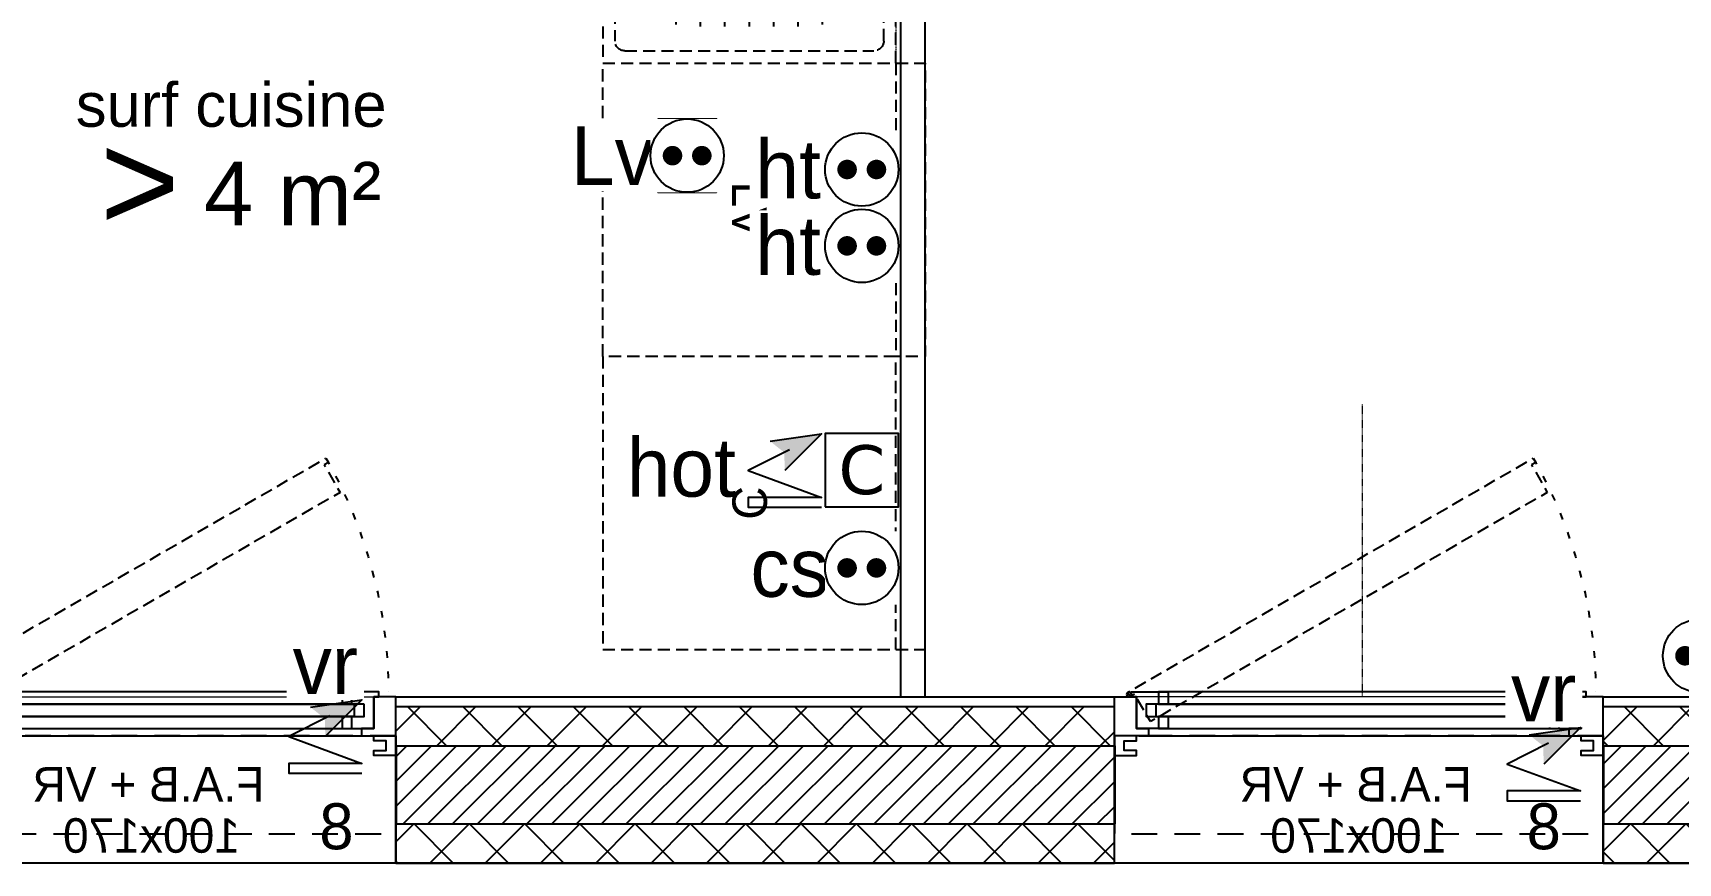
# Model space of a CAD drawing. Header units: centimetres. Extents: x 2648 to 12729, y 1890 to 6224.
# Drawn here: x 8854.2 to 9190.8, y 2192.5 to 2362.3 of the extents above; entities that cross this region are included whole.
import ezdxf

# ---------------------------------------------------------------- set-up
doc = ezdxf.new("R2010")
doc.units = ezdxf.units.CM
for name, pattern in [('ACAD_ISO03W100', [0.295276, 0.11811, -0.177165]), ('Style de ligne -11', [0.347222, 0.20828, -0.138942]), ('Style de ligne -12', [0.164042, 0.054681, -0.109361]), ('Style de ligne -13', [0.147638, 0.098425, -0.049213])]:
    doc.linetypes.add(name, pattern=pattern)
for name, color, linetype in [('B faience', 252, 'Style de ligne -11'), ('B GÈnÈral_Hatch', 252, 'Continuous'), ('B Général', 252, 'Continuous'), ('C ANNOTATIONS-prestations', 252, 'Continuous'), ('D SURFACES-shab', 252, 'Continuous'), ('prlm-EAU-EF', 161, 'Continuous'), ('prlm-VMC', 93, 'Continuous')]:
    doc.layers.add(name, color=color, linetype=linetype)
doc.layers.add('prlm-ELEC-CFO', color=10, linetype='Continuous', lineweight=25)
doc.layers.add('prlm-ZEROPLOT', color=254, linetype='Continuous', plot=False)
doc.layers.get('prlm-VMC').off()
doc.styles.add('Eurostile', font='Eurosti.TTF')
doc.styles.add('Eurostile (bold)', font='Eurostib.TTF')
doc.styles.add('prlm-elec-cfo', font='comic.ttf', dxfattribs={"height": 12})
doc.styles.add('prlm-sejc', font='arial.ttf', dxfattribs={"height": 20})
doc.styles.get("Standard").update_dxf_attribs({"font": 'isocp.shx', "height": 15})
pattern_1 = [(45, (0, 0), (2.4253472, -2.6458333), [])]
pattern_2 = [(45, (0, 0), (-5.656854, 5.656854), []), (135, (0, 0), (5.656854, 5.656854), [])]

# ---------------------------------------------------------------- blocks, each defined once
blk = doc.blocks.new('B 80.F 100x170 (allège pleine + VR')
at = {"layer": 'B Général', "linetype": 'Continuous', "lineweight": 35}
for p, q in [((-50, 7), (-50, -9)), ((50, 7), (50, -9))]:
    blk.add_line(p, q, dxfattribs=at)
at = {"layer": 'B Général'}
blk.add_line((45, 9), (-45, 9), dxfattribs=at)
at = {"layer": 'B Général', "linetype": 'Style de ligne -13', "ltscale": 25.4, "flags": 128}
blk.add_lwpolyline([(-35.69, 65.82), (-36.19, 64.95), (-35.32, 64.45), (-38.57, 58.82), (42.63, 11.94), (45.88, 17.57), (46.75, 17.07), (47.25, 17.93)], close=True, dxfattribs=at)
at = {"layer": 'B Général', "flags": 128}
for points in [[(-43, 10.5), (-43, 9), (-50, 9), (-50, 17), (-45.5, 17), (-45.5, 10.5)], [(-41, 18), (41, 18), (41, 15.5), (-41, 15.5)], [(43, 10.5), (43, 9), (50, 9), (50, 17), (45.5, 17), (45.5, 10.5)], [(-43.5, 15.5), (43.5, 15.5), (43.5, 13), (-43.5, 13)], [(-41, 13), (41, 13), (41, 10.5), (-41, 10.5)], [(-50, 9), (-50, 5), (-45.5, 5), (-45.5, 6), (-48, 6), (-48, 8), (-45.5, 8), (-45.5, 9)], [(50, 9), (50, 5), (45.5, 5), (45.5, 6), (48, 6), (48, 8), (45.5, 8), (45.5, 9)]]:
    blk.add_lwpolyline(points, close=True, dxfattribs=at)
at = {"layer": 'B Général', "linetype": 'Continuous', "flags": 128}
for points in [[(-39, 15.5), (-41.5, 15.5), (-41.5, 13), (-39, 13), (-39, 10.5), (-45.5, 10.5), (-45.5, 17), (-46.5, 17), (-46.5, 18), (-39, 18)], [(39, 15.5), (41.5, 15.5), (41.5, 13), (39, 13), (39, 10.5), (45.5, 10.5), (45.5, 17), (46.5, 17), (46.5, 18), (39, 18)]]:
    blk.add_lwpolyline(points, close=True, dxfattribs=at)
at = {"layer": 'B Général', "linetype": 'Style de ligne -11', "ltscale": 25.4, "flags": 128}
blk.add_lwpolyline([(-50, 9), (50, 9), (50, -11), (-50, -11)], close=True, dxfattribs=at)
at = {"layer": 'B Général', "flags": 128}
blk.add_lwpolyline([(-50, -9), (-50, -17), (50, -17), (50, -9)], dxfattribs=at)
at = {"layer": 'B Général'}
blk.add_circle((47, 17.5), 0.5, dxfattribs=at)
at = {"layer": 'B Général', "linetype": 'Style de ligne -12', "ltscale": 25.4}
blk.add_arc((49, 17.5), 97.5, 150.2938, 179.7062, dxfattribs=at)
at = {"layer": 'B Général', "insert": (-23.11, 2.65), "char_height": 7.059, "attachment_point": 1, "line_spacing_factor": 0.894142, "style": 'Eurostile'}
blk.add_mtext('F.A.B + VR', dxfattribs=at)
at = {"layer": 'C ANNOTATIONS-prestations', "rotation": 360, "line_spacing_factor": 0.894142}
for s, insert, char_height, attachment_point, style in [('8', (-41.34, -4.77), 9.41, 1, 'Eurostile (bold)'), ('100x170', (0, -7.82), 7.059, 2, 'Eurostile')]:
    blk.add_mtext(s, dxfattribs=dict(at, insert=insert, char_height=char_height, attachment_point=attachment_point, style=style))
blk = doc.blocks.new('xi.EA')
at = {"layer": 'prlm-ZEROPLOT', "color": 250, "linetype": 'ACAD_ISO03W100', "lineweight": 0, "ltscale": 0.2}
blk.add_lwpolyline([(0, 0), (0, 60)], dxfattribs=at)
blk = doc.blocks.new('xi.hot')
at = {"layer": 'prlm-ELEC-CFO', "lineweight": 5}
blk.add_hatch(color=0, dxfattribs=at).paths.add_polyline_path([(-3, 6), (-0.1, 3.7), (0, 0), (7.5, 7.5)])
at = {"layer": 'prlm-ELEC-CFO', "color": 0}
for points in [[(-3, 6), (7.5, 7.5), (0, 0)], [(0.95, 4.23), (-7.5, 0), (7.5, -5.5), (-7.5, -5.5), (-7.5, -7.5), (7.5, -7.5)]]:
    blk.add_lwpolyline(points, dxfattribs=at)
blk = doc.blocks.new('xi.VR')
at = {"layer": 'prlm-ELEC-CFO', "lineweight": 5}
blk.add_hatch(color=0, dxfattribs=at).paths.add_polyline_path([(-3, 6), (-0.1, 3.7), (0, 0), (7.5, 7.5)])
at = {"layer": 'prlm-ELEC-CFO', "color": 0}
for points in [[(-3, 6), (7.5, 7.5), (0, 0)], [(0.95, 4.23), (-7.5, 0), (7.5, -5.5), (-7.5, -5.5), (-7.5, -7.5), (7.5, -7.5)]]:
    blk.add_lwpolyline(points, dxfattribs=at)
blk = doc.blocks.new('xi.PCS')
at = {"color": 0, "lineweight": 5}
blk.add_wipeout([(-7.5, -7.5), (7.5, -7.5), (7.5, 7.5), (-7.5, 7.5)], dxfattribs=at).dxf.layer = 'prlm-ELEC-CFO'
at = {"layer": 'prlm-ELEC-CFO', "color": 0, "linetype": 'ByBlock', "lineweight": 5, "const_width": 2}
for points in [[(-4, 0, 1), (-2, 0, 1)], [(2, 0, 1), (4, 0, 1)]]:
    blk.add_lwpolyline(points, format="xyb", close=True, dxfattribs=at)
at = {"layer": 'prlm-ELEC-CFO', "color": 0, "linetype": 'ByBlock', "lineweight": -2}
blk.add_circle((0, 0), 7.5, dxfattribs=at)
blk = doc.blocks.new('xi.SF32')
at = {"layer": 'prlm-ELEC-CFO', "color": 0, "flags": 128}
blk.add_lwpolyline([(-7.5, -7.5), (7.5, -7.5), (7.5, 7.5), (-7.5, 7.5)], close=True, dxfattribs=at)
at = {"layer": 'prlm-ELEC-CFO', "color": 0, "linetype": 'ByBlock', "insert": (0, 0), "char_height": 10, "width": 11.36, "attachment_point": 5}
blk.add_mtext('{\\fVerdana|b0|i0|c0|p34;C}', dxfattribs=at)
blk = doc.blocks.new('xi.LVrob')
at = {"layer": 'prlm-EAU-EF', "color": 0}
blk.add_lwpolyline([(-6, 7.5), (6, 7.5), (-6, -7.5), (6, -7.5)], close=True, dxfattribs=at)
blk = doc.blocks.new('xi.LV')
at = {"color": 0, "lineweight": 5}
blk.add_wipeout([(-7.5, -7.5), (7.5, -7.5), (7.5, 7.5), (-7.5, 7.5)], dxfattribs=at).dxf.layer = 'prlm-ELEC-CFO'
at = {"layer": 'prlm-ELEC-CFO', "color": 0, "linetype": 'ByBlock', "lineweight": 5, "const_width": 2}
for points in [[(-4, 0, 1), (-2, 0, 1)], [(2, 0, 1), (4, 0, 1)]]:
    blk.add_lwpolyline(points, format="xyb", close=True, dxfattribs=at)
at = {"layer": 'prlm-ELEC-CFO', "color": 0, "linetype": 'ByBlock', "lineweight": -2}
blk.add_circle((0, 0), 7.5, dxfattribs=at)
blk = doc.blocks.new('xi.PCHT')
at = {"color": 0, "lineweight": 5}
blk.add_wipeout([(-7.5, -7.5), (7.5, -7.5), (7.5, 7.5), (-7.5, 7.5)], dxfattribs=at).dxf.layer = 'prlm-ELEC-CFO'
at = {"layer": 'prlm-ELEC-CFO', "color": 0, "linetype": 'ByBlock', "lineweight": 5, "const_width": 2}
for points in [[(-4, 0, 1), (-2, 0, 1)], [(2, 0, 1), (4, 0, 1)]]:
    blk.add_lwpolyline(points, format="xyb", close=True, dxfattribs=at)
at = {"layer": 'prlm-ELEC-CFO', "color": 0, "linetype": 'ByBlock', "lineweight": -2}
blk.add_circle((0, 0), 7.5, dxfattribs=at)
blk = doc.blocks.new('xi.4m²')
at = {"color": 0}
blk.add_wipeout([(-34.54, 20.54), (34.54, 20.54), (34.54, -20.54), (-34.54, -20.54)], dxfattribs=at).dxf.layer = 'prlm-ELEC-CFO'
at = {"layer": 'prlm-ELEC-CFO', "color": 0, "attachment_point": 6, "line_spacing_factor": 0.8, "style": 'prlm-sejc'}
for s, insert, char_height in [('surf cuisine', (30.36, 8.9), 9), ('4 m²', (29.31, -9.19), 13)]:
    blk.add_mtext(s, dxfattribs=dict(at, insert=insert, char_height=char_height))
at = {"layer": 'prlm-ELEC-CFO', "color": 0, "style": 'prlm-sejc', "flags": 8}
blk.add_attdef('?', (-28.3, -16.79), '', height=20, dxfattribs=at)
blk = doc.blocks.new('xi.PC')
at = {"color": 0, "lineweight": 5}
blk.add_wipeout([(-7.5, -7.5), (7.5, -7.5), (7.5, 7.5), (-7.5, 7.5)], dxfattribs=at).dxf.layer = 'prlm-ELEC-CFO'
at = {"layer": 'prlm-ELEC-CFO', "color": 0, "linetype": 'ByBlock', "lineweight": 5, "const_width": 2}
for points in [[(-4, 0, 1), (-2, 0, 1)], [(2, 0, 1), (4, 0, 1)]]:
    blk.add_lwpolyline(points, format="xyb", close=True, dxfattribs=at)
at = {"layer": 'prlm-ELEC-CFO', "color": 0, "linetype": 'ByBlock', "lineweight": -2}
blk.add_circle((0, 0), 7.5, dxfattribs=at)
blk = doc.blocks.new('B 80.Cuisson')
at = {"layer": 'B Général', "linetype": 'Style de ligne -13', "ltscale": 25.4, "flags": 128}
blk.add_lwpolyline([(-30, 30), (-30, 36), (30, 36), (30, 30)], dxfattribs=at)
blk.add_lwpolyline([(-30, 30), (30, 30), (30, -30), (-30, -30)], close=True, dxfattribs=at)
at = {"layer": 'B Général', "insert": (0, 0), "char_height": 7.06, "attachment_point": 5, "line_spacing_factor": 0.894142, "style": 'Eurostile'}
blk.add_mtext('C', dxfattribs=at)
blk = doc.blocks.new('B 80.Evier 120.60 T3 et +')
at = {"layer": 'B Général', "linetype": 'Style de ligne -13', "ltscale": 25.4}
for p, q in [((-55.5, -2.5), (55.5, -2.5)), ((-57.5, -55.5), (-57.5, -4.5)), ((57.5, -4.5), (57.5, -55.5)), ((0, -50.5), (0, -9.53)), ((2, -7.53), (51.79, -7.53)), ((18.98, -10), (18.98, -10)), ((53.79, -9.53), (53.79, -50.5)), ((-52.12, -15), (-7.88, -15)), ((-52.5, -20), (-7.5, -20)), ((-52.5, -25), (-7.5, -25)), ((-52.5, -30), (-7.5, -30)), ((-52.5, -35), (-7.5, -35)), ((-52.5, -40), (-7.5, -40)), ((25.65, -43.33), (25.65, -43.33)), ((-52.12, -45), (-7.88, -45)), ((9.17, -50), (9.17, -50)), ((51.79, -52.5), (2, -52.5)), ((55.5, -57.5), (-55.5, -57.5))]:
    blk.add_line(p, q, dxfattribs=at)
at = {"layer": 'B Général', "linetype": 'Style de ligne -13', "ltscale": 25.4, "flags": 128}
blk.add_lwpolyline([(-60, 0), (-60, 6), (60, 6), (60, 0)], dxfattribs=at)
blk.add_lwpolyline([(-60, 0), (60, 0), (60, -60), (-60, -60)], close=True, dxfattribs=at)
for points in [[(25.65, -12), (25.65, -48, -0.414212), (23.65, -50), (4.5, -50, -0.198914), (3.09, -49.41, -0.198914), (2.5, -48), (2.5, -12, -0.414214), (4.5, -10)], [(25.65, -12, 0.414212), (23.65, -10), (4.45, -10)], [(28.15, -12), (28.15, -48, 0.414212), (30.15, -50), (49.29, -50, 0.198914), (50.71, -49.41, 0.198914), (51.29, -48), (51.29, -12, 0.414214), (49.29, -10)], [(28.15, -12, -0.414212), (30.15, -10), (49.34, -10)]]:
    blk.add_lwpolyline(points, format="xyb", dxfattribs=at)
at = {"layer": 'B Général', "linetype": 'Style de ligne -13', "ltscale": 25.4}
for centre, start, end in [((-55.5, -4.5), 90, 180), ((55.5, -4.5), 0, 90), ((2, -9.53), 90, 180), ((51.79, -9.53), 0, 90), ((2, -50.5), 180, 270), ((51.79, -50.5), 270, 0), ((-55.5, -55.5), 180, 270), ((55.5, -55.5), 270, 0)]:
    blk.add_arc(centre, 2, start, end, dxfattribs=at)
for centre in [(18.15, -17), (35.65, -17)]:
    blk.add_ellipse(centre, major_axis=(3.54, 0), ratio=1, dxfattribs=at)
blk = doc.blocks.new('B 80.Lave Vaisselle')
at = {"layer": 'B Général', "linetype": 'Style de ligne -13', "ltscale": 25.4, "flags": 128}
blk.add_lwpolyline([(-30, 30), (-30, 36), (30, 36), (30, 30)], dxfattribs=at)
blk.add_lwpolyline([(-30, 30), (30, 30), (30, -30), (-30, -30)], close=True, dxfattribs=at)
at = {"layer": 'B Général', "insert": (0, 0), "char_height": 7.059, "attachment_point": 5, "line_spacing_factor": 0.894142, "style": 'Eurostile'}
blk.add_mtext('LV', dxfattribs=at)

msp = doc.modelspace()

# ---------------------------------------------------------------- hatches: boundary and pattern name
at = {"layer": 'B GÈnÈral_Hatch', "linetype": 'Continuous'}
h = msp.add_hatch(dxfattribs=at)
h.set_pattern_fill('02_ISOLANT', color=256, style=0, pattern_type=2)
h.set_pattern_definition(pattern_2)
h.paths.add_polyline_path([(8928.485, 2224.491), (8928.485, 2216.491), (9075.473, 2216.491), (9075.473, 2224.491)])
h = msp.add_hatch(dxfattribs=at)
h.set_pattern_fill('02_ISOLANT', color=256, style=0, pattern_type=2)
h.set_pattern_definition([(45, (0, 0), (-5.656854, 5.656854), []), (135, (0, 0), (5.656854, 5.656854), [])])
h.paths.add_polyline_path([(9175.473, 2224.491), (9175.473, 2216.491), (9430.794, 2216.491), (9422.794, 2224.491)])
h = msp.add_hatch(dxfattribs=at)
h.set_pattern_fill('50_BETON', color=256, style=0, pattern_type=2)
h.set_pattern_definition(pattern_1)
h.paths.add_polyline_path([(8928.485, 2216.491), (8928.485, 2200.491), (9075.473, 2200.491), (9075.473, 2216.491)])
h = msp.add_hatch(dxfattribs=at)
h.set_pattern_fill('50_BETON', color=256, style=0, pattern_type=2)
h.set_pattern_definition(pattern_1)
h.paths.add_polyline_path([(9175.473, 2216.491), (9175.473, 2200.491), (9446.794, 2200.491), (9430.794, 2216.491)])
h = msp.add_hatch(dxfattribs=at)
h.set_pattern_fill('02_ISOLANT', color=256, style=0, pattern_type=2)
h.set_pattern_definition(pattern_2)
h.paths.add_polyline_path([(8928.485, 2200.491), (8928.485, 2192.491), (9075.473, 2192.491), (9075.473, 2200.491)])
h = msp.add_hatch(dxfattribs=at)
h.set_pattern_fill('02_ISOLANT', color=256, style=0, pattern_type=2)
h.set_pattern_definition([(45, (0, 0), (-5.656854, 5.656854), []), (135, (0, 0), (5.656854, 5.656854), [])])
h.paths.add_polyline_path([(9175.473, 2200.491), (9175.473, 2192.491), (9454.794, 2192.491), (9446.794, 2200.491)])

# ---------------------------------------------------------------- linework, layer by layer
at = {"layer": 'B faience', "lineweight": 18}
msp.add_line((9030.796, 2478.491), (9030.796, 2356.15), dxfattribs=at)
at = {"layer": 'B Général', "linetype": 'Continuous'}
for p, q in [((9031.796, 2226.491), (9031.796, 2478.991)), ((9031.796, 2226.491), (9031.796, 2478.991)), ((9036.796, 2226.491), (9036.796, 2478.991)), ((9036.796, 2226.491), (9036.796, 2478.991)), ((8928.485, 2226.491), (9075.473, 2226.491)), ((8928.485, 2226.491), (9075.473, 2226.491)), ((8928.485, 2192.491), (8928.485, 2226.491)), ((9075.473, 2192.491), (9075.473, 2226.491)), ((9175.473, 2226.491), (9420.794, 2226.491)), ((9175.473, 2226.491), (9420.794, 2226.491)), ((9175.473, 2192.491), (9175.473, 2226.491)), ((8928.485, 2224.491), (9075.473, 2224.491)), ((8928.485, 2224.491), (9075.473, 2224.491)), ((9175.473, 2224.491), (9422.794, 2224.491)), ((9175.473, 2224.491), (9422.794, 2224.491)), ((8928.485, 2216.491), (9075.473, 2216.491)), ((9175.473, 2216.491), (9430.794, 2216.491)), ((8928.485, 2200.491), (9075.473, 2200.491)), ((9175.473, 2200.491), (9446.794, 2200.491)), ((8928.485, 2192.491), (9075.473, 2192.491)), ((8928.485, 2192.491), (9075.473, 2192.491)), ((9175.473, 2192.491), (9454.794, 2192.491)), ((9175.473, 2192.491), (9454.794, 2192.491))]:
    msp.add_line(p, q, dxfattribs=at)
at = {"layer": 'B Général', "linetype": 'Continuous', "lineweight": 18}
for p, q in [((8928.485, 2216.491), (9075.473, 2216.491)), ((9175.473, 2216.491), (9430.794, 2216.491)), ((8928.485, 2200.491), (9075.473, 2200.491)), ((9175.473, 2200.491), (9446.794, 2200.491))]:
    msp.add_line(p, q, dxfattribs=at)
at = {"layer": 'D SURFACES-shab', "lineweight": 18, "flags": 128}
for points in [[(8959.795, 2545.15), (8959.795, 2916.691), (8452.485, 2916.691), (8452.485, 2506.491), (8815.796, 2506.491), (8815.796, 2226.491), (9031.796, 2226.491), (9031.796, 2478.491), (8970.796, 2478.491), (8970.796, 2540.15), (8908.796, 2540.15), (8908.796, 2545.15)], [(9036.796, 2545.15), (8964.796, 2545.15), (8964.796, 2638.15), (9190.796, 2638.15), (9190.796, 2480.491), (9420.794, 2480.491), (9420.794, 2226.491), (9036.796, 2226.491)]]:
    msp.add_lwpolyline(points, close=True, dxfattribs=at)
at = {"layer": 'prlm-ZEROPLOT'}
msp.add_lwpolyline([(8418.485, 4917.388), (10859.388, 4917.388), (10859.389, 3517.39), (9818.485, 3517.39), (9818.485, 2192.491), (8418.485, 2192.491)], close=True, dxfattribs=at)

# ---------------------------------------------------------------- block references
at = {"layer": 'B Général', "xscale": -1}
for name, p, rotation in [('B 80.Evier 120.60 T3 et +', (9030.796, 2416.15), 270), ('B 80.Cuisson', (9000.796, 2266.15), 270), ('B 80.F 100x170 (allège pleine + VR', (8878.485, 2209.491), 3.334933350059928e-09), ('B 80.F 100x170 (allège pleine + VR', (9125.473, 2209.491), 3.334933350059928e-09)]:
    msp.add_blockref(name, p, dxfattribs=dict(at, rotation=rotation))
at = {"layer": 'B Général', "rotation": 270}
msp.add_blockref('B 80.Lave Vaisselle', (9000.796, 2326.15), dxfattribs=at)
at = {"layer": 'prlm-EAU-EF'}
msp.add_blockref('xi.LVrob', (8988.074, 2337.199), dxfattribs=at)
at = {"layer": 'prlm-ELEC-CFO'}
for name, p in [('xi.hot', (9008.043, 2272.781)), ('xi.SF32', (9023.796, 2272.872))]:
    msp.add_blockref(name, p, dxfattribs=at)
at = {"layer": 'prlm-VMC'}
msp.add_blockref('xi.EA', (9126.244, 2226.491), dxfattribs=at)

# ---------------------------------------------------------------- next in the draw order: block references
at = {"layer": 'prlm-ELEC-CFO'}
msp.add_blockref('xi.4m²', (8896.231, 2338.64), dxfattribs=at).add_auto_attribs({'?': '>'})
msp.add_blockref('xi.PC', (9195.201, 2234.894), dxfattribs=at)

# ---------------------------------------------------------------- next in the draw order: texts
at = {"layer": 'prlm-EAU-EF', "lineweight": 20, "insert": (8972.791, 2337.199), "char_height": 12, "attachment_point": 5, "line_spacing_factor": 0.8, "style": 'prlm-elec-cfo', "bg_fill": 3, "box_fill_scale": 1.1, "bg_fill_color": 256, "bg_fill_transparency": 0}
msp.add_mtext('Lv', dxfattribs=at)
at = {"layer": 'prlm-ELEC-CFO', "lineweight": 20, "char_height": 12, "line_spacing_factor": 0.8, "style": 'prlm-elec-cfo', "bg_fill": 3, "bg_fill_color": 256, "bg_fill_transparency": 0}
for s, insert, attachment_point, box_fill_scale in [('ht', (9008.72, 2318.745), 5, 1.1), ('hot', (8986.875, 2279.444), 2, 0.95), ('cs', (9009.051, 2252.872), 5, 1.1), ('vr', (8914.053, 2233.072), 5, 1.1), ('vr', (9163.305, 2227.477), 5, 1.1)]:
    msp.add_mtext(s, dxfattribs=dict(at, insert=insert, attachment_point=attachment_point, box_fill_scale=box_fill_scale))

# ---------------------------------------------------------------- next in the draw order: block references
at = {"layer": 'prlm-ELEC-CFO'}
for name, p in [('xi.PCHT', (9023.796, 2318.745)), ('xi.PCS', (9023.796, 2252.872)), ('xi.VR', (8914.053, 2218.354)), ('xi.VR', (9163.305, 2212.76))]:
    msp.add_blockref(name, p, dxfattribs=at)

# ---------------------------------------------------------------- next in the draw order: texts
at = {"layer": 'prlm-ELEC-CFO', "lineweight": 20, "insert": (8972.791, 2337.199), "char_height": 12, "attachment_point": 5, "line_spacing_factor": 0.8, "style": 'prlm-elec-cfo', "bg_fill": 3, "box_fill_scale": 1.1, "bg_fill_color": 256, "bg_fill_transparency": 0}
msp.add_mtext('Lv', dxfattribs=at)

# ---------------------------------------------------------------- next in the draw order: block references
at = {"layer": 'prlm-ELEC-CFO'}
msp.add_blockref('xi.LV', (8988.074, 2337.199), dxfattribs=at)

# ---------------------------------------------------------------- next in the draw order: texts
at = {"layer": 'prlm-ELEC-CFO', "lineweight": 20, "insert": (9008.72, 2334.369), "char_height": 12, "attachment_point": 5, "line_spacing_factor": 0.8, "style": 'prlm-elec-cfo', "bg_fill": 3, "box_fill_scale": 1.1, "bg_fill_color": 256, "bg_fill_transparency": 0}
msp.add_mtext('ht', dxfattribs=at)

# ---------------------------------------------------------------- next in the draw order: block references
at = {"layer": 'prlm-ELEC-CFO'}
msp.add_blockref('xi.PCHT', (9023.796, 2334.369), dxfattribs=at)

doc.saveas('drawing.dxf')
